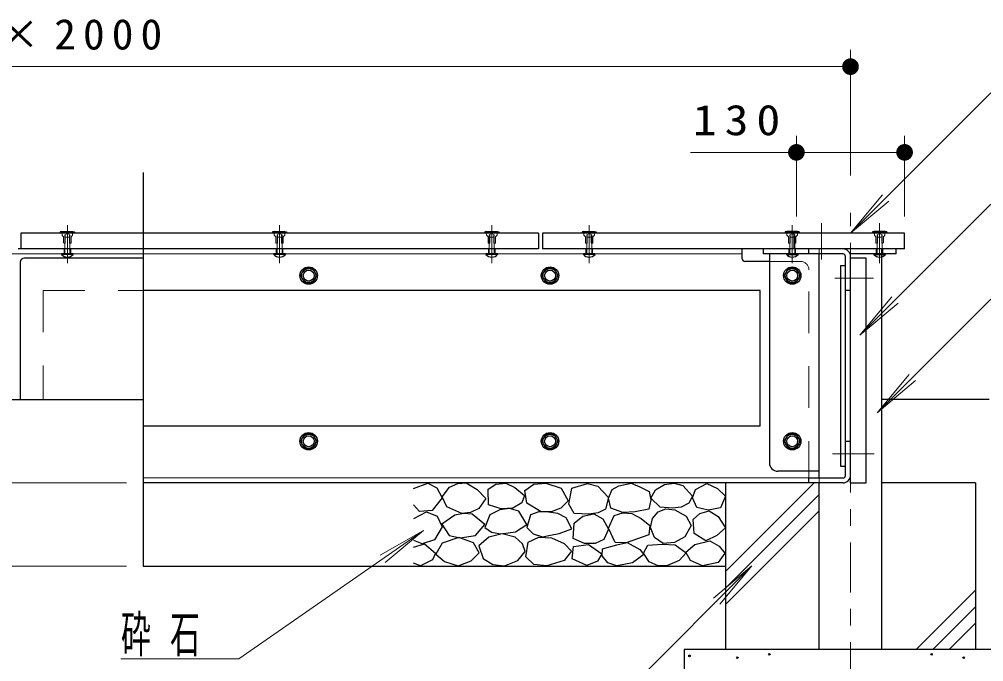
# Model space of a CAD drawing. Units: millimetres on the paper, with parts at other scales. Extents: x -385 to 0, y -19 to 267.
# Drawn here: x -282.2 to -224.2, y 63.2 to 101.7 of the extents above; entities that cross this region are included whole.
import ezdxf

# ---------------------------------------------------------------- set-up
doc = ezdxf.new("R2010")
doc.units = ezdxf.units.MM
doc.linetypes.add('USER1', pattern=[4.5, 2.5, -2])
doc.linetypes.add('USER2', pattern=[6, 3, -1, 1, -1])
doc.layers.add('LY_1', color=7, linetype='Continuous', lineweight=13)
doc.styles.add('ＭＳ ゴシック', font='')
doc.styles.get('ＭＳ ゴシック').set_extended_font_data('MS Gothic')

# ---------------------------------------------------------------- blocks, each defined once
blk = doc.blocks.new('filled_dot')
at = {"color": 0, "linetype": 'Continuous', "lineweight": -2, "const_width": 1.25}
blk.add_lwpolyline([(-0.625, 0, 1), (0.625, 0, 1)], format="xyb", close=True, dxfattribs=at)

msp = doc.modelspace()

# ---------------------------------------------------------------- linework, layer by layer
at = {"layer": 'LY_1'}
for p, q in [((-232.23, 92.357), (-232.23, 99.895)), ((-332.23, 98.895), (-232.23, 98.895)), ((-223.799, 97.326), (-232.23, 88.895)), ((-235.48, 89.895), (-235.48, 94.746)), ((-228.98, 89.895), (-228.98, 94.746)), ((-241.837, 93.746), (-228.98, 93.746)), ((-232.23, 88.895), (-230.302, 91.193)), ((-232.23, 88.895), (-229.932, 90.823)), ((-223.799, 90.629), (-231.665, 82.763)), ((-325.73, 87.645), (-238.73, 87.645)), ((-231.665, 82.763), (-229.737, 85.061)), ((-231.665, 82.763), (-229.367, 84.691)), ((-223.799, 84.935), (-230.627, 78.107)), ((-230.627, 78.107), (-228.699, 80.405)), ((-230.627, 78.107), (-228.329, 80.035)), ((-275.73, 78.895), (-284.923, 78.895)), ((-234.73, 74.195), (-274.73, 74.195)), ((-275.73, 73.895), (-284.923, 73.895)), ((-275.73, 73.895), (-284.923, 73.895)), ((-239.73, 68.568), (-234.404, 73.895)), ((-239.73, 67.578), (-234.105, 73.203)), ((-239.73, 66.588), (-234.105, 72.213)), ((-268.987, 63.327), (-257.886, 71.039)), ((-257.886, 71.039), (-260.49, 69.549)), ((-257.886, 71.039), (-260.191, 69.119)), ((-275.73, 68.895), (-284.923, 68.895)), ((-248.445, 58.624), (-238.159, 68.907)), ((-238.159, 68.907), (-240.457, 66.979)), ((-238.159, 68.907), (-240.087, 66.609)), ((-228.282, 63.895), (-224.73, 67.446)), ((-227.292, 63.895), (-224.73, 66.456)), ((-226.302, 63.895), (-224.73, 65.466)), ((-276.063, 63.327), (-268.987, 63.327))]:
    msp.add_line(p, q, dxfattribs=at)
at = {"layer": 'LY_1', "lineweight": 25}
for p, q in [((-274.73, 92.531), (-274.73, 68.895)), ((-250.98, 88.895), (-282.08, 88.895)), ((-282.08, 88.895), (-282.08, 87.945)), ((-279.605, 88.995), (-279.705, 88.97)), ((-279.705, 88.97), (-278.855, 88.97)), ((-279.705, 88.97), (-279.705, 88.895)), ((-279.605, 88.995), (-278.955, 88.995)), ((-278.955, 88.995), (-278.855, 88.97)), ((-278.855, 88.97), (-278.855, 88.895)), ((-266.855, 88.995), (-266.955, 88.97)), ((-266.955, 88.97), (-266.105, 88.97)), ((-266.955, 88.97), (-266.955, 88.895)), ((-266.855, 88.995), (-266.205, 88.995)), ((-266.205, 88.995), (-266.105, 88.97)), ((-266.105, 88.97), (-266.105, 88.895)), ((-254.105, 88.995), (-254.205, 88.97)), ((-254.205, 88.97), (-253.355, 88.97)), ((-254.205, 88.97), (-254.205, 88.895)), ((-254.105, 88.995), (-253.455, 88.995)), ((-253.455, 88.995), (-253.355, 88.97)), ((-253.355, 88.97), (-253.355, 88.895)), ((-250.98, 88.895), (-250.98, 87.945)), ((-250.73, 88.895), (-250.73, 87.945)), ((-228.98, 88.895), (-250.73, 88.895)), ((-248.255, 88.995), (-248.355, 88.97)), ((-248.355, 88.97), (-247.505, 88.97)), ((-248.355, 88.97), (-248.355, 88.895)), ((-248.255, 88.995), (-247.605, 88.995)), ((-247.605, 88.995), (-247.505, 88.97)), ((-247.505, 88.97), (-247.505, 88.895)), ((-236.055, 88.995), (-236.155, 88.97)), ((-235.305, 88.97), (-236.155, 88.97)), ((-236.155, 88.97), (-236.155, 88.895)), ((-235.405, 88.995), (-236.055, 88.995)), ((-235.605, 87.945), (-235.605, 88.895)), ((-235.405, 88.995), (-235.305, 88.97)), ((-235.305, 88.97), (-235.305, 88.895)), ((-230.805, 88.995), (-230.905, 88.97)), ((-230.055, 88.97), (-230.905, 88.97)), ((-230.905, 88.97), (-230.905, 88.895)), ((-230.155, 88.995), (-230.805, 88.995)), ((-230.155, 88.995), (-230.055, 88.97)), ((-230.055, 88.97), (-230.055, 88.895)), ((-228.98, 87.945), (-228.98, 88.895)), ((-250.98, 87.945), (-282.23, 87.945)), ((-279.63, 87.645), (-279.63, 87.62)), ((-278.93, 87.645), (-279.63, 87.645)), ((-278.93, 87.62), (-279.63, 87.62)), ((-278.93, 87.645), (-278.93, 87.62)), ((-266.88, 87.645), (-266.88, 87.62)), ((-266.18, 87.645), (-266.88, 87.645)), ((-266.18, 87.62), (-266.88, 87.62)), ((-266.18, 87.645), (-266.18, 87.62)), ((-254.13, 87.645), (-254.13, 87.62)), ((-253.43, 87.645), (-254.13, 87.645)), ((-253.43, 87.62), (-254.13, 87.62)), ((-253.43, 87.645), (-253.43, 87.62)), ((-228.98, 87.945), (-250.73, 87.945)), ((-248.28, 87.645), (-248.28, 87.62)), ((-247.58, 87.645), (-248.28, 87.645)), ((-247.58, 87.62), (-248.28, 87.62)), ((-247.58, 87.645), (-247.58, 87.62)), ((-238.73, 87.345), (-238.73, 87.945)), ((-237.48, 87.945), (-237.48, 87.645)), ((-234.73, 87.645), (-237.48, 87.645)), ((-237.105, 87.645), (-237.105, 75.095)), ((-236.08, 87.645), (-236.08, 87.62)), ((-236.08, 87.62), (-235.38, 87.62)), ((-235.38, 87.645), (-235.38, 87.62)), ((-234.73, 87.645), (-234.73, 87.945)), ((-232.68, 87.645), (-234.73, 87.645)), ((-234.105, 74.195), (-234.105, 87.645)), ((-232.53, 74.345), (-232.53, 87.495)), ((-229.48, 87.645), (-232.256, 87.645)), ((-232.23, 73.895), (-232.23, 87.645)), ((-230.83, 87.645), (-230.83, 87.62)), ((-230.83, 87.62), (-230.13, 87.62)), ((-230.355, 63.895), (-230.355, 87.945)), ((-230.13, 87.645), (-230.13, 87.62)), ((-229.48, 87.645), (-229.48, 87.945)), ((-282.105, 87.145), (-282.105, 78.895)), ((-274.73, 87.395), (-281.855, 87.395)), ((-237.105, 87.195), (-238.58, 87.195)), ((-232.83, 86.945), (-232.83, 74.895)), ((-232.83, 86.945), (-232.53, 86.945)), ((-231.28, 87.395), (-232.23, 87.395)), ((-231.28, 73.895), (-231.28, 87.395)), ((-265.026, 86.77), (-265.271, 86.345)), ((-265.271, 86.345), (-265.026, 85.92)), ((-264.535, 86.77), (-265.026, 86.77)), ((-264.289, 86.345), (-264.535, 86.77)), ((-264.535, 85.92), (-264.289, 86.345)), ((-250.526, 86.77), (-250.771, 86.345)), ((-250.771, 86.345), (-250.526, 85.92)), ((-250.035, 86.77), (-250.526, 86.77)), ((-249.789, 86.345), (-250.035, 86.77)), ((-250.035, 85.92), (-249.789, 86.345)), ((-235.976, 86.77), (-236.221, 86.345)), ((-236.221, 86.345), (-235.976, 85.92)), ((-235.485, 86.77), (-235.976, 86.77)), ((-235.239, 86.345), (-235.485, 86.77)), ((-235.485, 85.92), (-235.239, 86.345)), ((-265.026, 85.92), (-264.535, 85.92)), ((-250.526, 85.92), (-250.035, 85.92)), ((-235.976, 85.92), (-235.485, 85.92)), ((-237.655, 85.445), (-274.73, 85.445)), ((-237.655, 77.295), (-237.655, 85.445)), ((-232.23, 85.445), (-232.53, 85.445)), ((-337.23, 78.895), (-274.73, 78.895)), ((-223.906, 78.895), (-230.355, 78.895)), ((-237.655, 77.295), (-274.73, 77.295)), ((-265.026, 76.82), (-265.271, 76.395)), ((-264.535, 76.82), (-265.026, 76.82)), ((-264.289, 76.395), (-264.535, 76.82)), ((-250.526, 76.82), (-250.771, 76.395)), ((-250.035, 76.82), (-250.526, 76.82)), ((-249.789, 76.395), (-250.035, 76.82)), ((-235.976, 76.82), (-236.221, 76.395)), ((-235.485, 76.82), (-235.976, 76.82)), ((-235.239, 76.395), (-235.485, 76.82)), ((-265.271, 76.395), (-265.026, 75.97)), ((-265.026, 75.97), (-264.535, 75.97)), ((-264.535, 75.97), (-264.289, 76.395)), ((-250.771, 76.395), (-250.526, 75.97)), ((-250.526, 75.97), (-250.035, 75.97)), ((-250.035, 75.97), (-249.789, 76.395)), ((-236.221, 76.395), (-235.976, 75.97)), ((-235.976, 75.97), (-235.485, 75.97)), ((-235.485, 75.97), (-235.239, 76.395)), ((-232.53, 76.395), (-232.23, 76.395)), ((-232.83, 74.895), (-232.53, 74.895)), ((-234.105, 74.595), (-236.605, 74.595)), ((-234.73, 73.895), (-234.73, 74.195)), ((-234.73, 74.195), (-232.68, 74.195)), ((-232.68, 73.895), (-274.73, 73.895)), ((-239.73, 73.895), (-239.73, 63.895)), ((-234.105, 63.895), (-234.105, 73.895)), ((-232.23, 73.895), (-231.28, 73.895)), ((-224.73, 73.895), (-230.355, 73.895)), ((-224.73, 73.895), (-224.73, 63.895)), ((-274.73, 68.895), (-239.73, 68.895)), ((-242.23, 63.895), (-242.23, 56.395)), ((-222.23, 63.895), (-242.23, 63.895))]:
    msp.add_line(p, q, dxfattribs=at)
at = {"layer": 'LY_1', "linetype": 'USER2'}
for p, q in [((-232.23, 55.321), (-232.23, 90.111)), ((-279.28, 89.368), (-279.28, 87.09)), ((-266.53, 89.368), (-266.53, 87.09)), ((-253.78, 89.368), (-253.78, 87.09)), ((-247.93, 89.368), (-247.93, 87.09)), ((-235.73, 89.368), (-235.73, 87.091)), ((-233.98, 87.317), (-233.98, 89.489)), ((-230.48, 89.489), (-230.48, 87.091)), ((-233.18, 86.195), (-230.842, 86.195)), ((-233.303, 75.645), (-230.803, 75.645))]:
    msp.add_line(p, q, dxfattribs=at)
at = {"layer": 'LY_1', "linetype": 'USER1'}
for p, q in [((-279.598, 88.87), (-279.598, 88.77)), ((-279.598, 88.77), (-279.523, 88.695)), ((-279.523, 88.695), (-279.52, 88.695)), ((-279.505, 88.68), (-279.505, 88.32)), ((-279.43, 88.795), (-279.28, 88.881)), ((-279.43, 88.795), (-279.43, 87.645)), ((-279.405, 88.809), (-279.405, 88.295)), ((-279.28, 88.881), (-279.13, 88.795)), ((-279.155, 88.809), (-279.155, 88.295)), ((-279.13, 88.795), (-279.13, 87.645)), ((-279.055, 88.68), (-279.055, 88.32)), ((-279.04, 88.695), (-279.037, 88.695)), ((-278.962, 88.77), (-279.037, 88.695)), ((-278.962, 88.87), (-278.962, 88.77)), ((-266.848, 88.87), (-266.848, 88.77)), ((-266.848, 88.77), (-266.773, 88.695)), ((-266.773, 88.695), (-266.77, 88.695)), ((-266.755, 88.68), (-266.755, 88.32)), ((-266.68, 88.795), (-266.53, 88.881)), ((-266.68, 88.795), (-266.68, 87.645)), ((-266.655, 88.809), (-266.655, 88.295)), ((-266.53, 88.881), (-266.38, 88.795)), ((-266.405, 88.809), (-266.405, 88.295)), ((-266.38, 88.795), (-266.38, 87.645)), ((-266.305, 88.68), (-266.305, 88.32)), ((-266.29, 88.695), (-266.287, 88.695)), ((-266.212, 88.77), (-266.287, 88.695)), ((-266.212, 88.87), (-266.212, 88.77)), ((-254.098, 88.87), (-254.098, 88.77)), ((-254.098, 88.77), (-254.023, 88.695)), ((-254.023, 88.695), (-254.02, 88.695)), ((-254.005, 88.68), (-254.005, 88.32)), ((-253.93, 88.795), (-253.78, 88.881)), ((-253.93, 88.795), (-253.93, 87.645)), ((-253.905, 88.809), (-253.905, 88.295)), ((-253.78, 88.881), (-253.63, 88.795)), ((-253.655, 88.809), (-253.655, 88.295)), ((-253.63, 88.795), (-253.63, 87.645)), ((-253.555, 88.68), (-253.555, 88.32)), ((-253.54, 88.695), (-253.537, 88.695)), ((-253.462, 88.77), (-253.537, 88.695)), ((-253.462, 88.87), (-253.462, 88.77)), ((-248.248, 88.87), (-248.248, 88.77)), ((-248.248, 88.77), (-248.173, 88.695)), ((-248.173, 88.695), (-248.17, 88.695)), ((-248.155, 88.68), (-248.155, 88.32)), ((-248.08, 88.795), (-247.93, 88.881)), ((-248.08, 88.795), (-248.08, 87.645)), ((-248.055, 88.809), (-248.055, 88.295)), ((-247.93, 88.881), (-247.78, 88.795)), ((-247.805, 88.809), (-247.805, 88.295)), ((-247.78, 88.795), (-247.78, 87.645)), ((-247.705, 88.68), (-247.705, 88.32)), ((-247.69, 88.695), (-247.687, 88.695)), ((-247.612, 88.77), (-247.687, 88.695)), ((-247.612, 88.87), (-247.612, 88.77)), ((-236.048, 88.87), (-236.048, 88.77)), ((-236.048, 88.77), (-235.973, 88.695)), ((-235.97, 88.695), (-235.973, 88.695)), ((-235.955, 88.68), (-235.955, 88.32)), ((-235.73, 88.881), (-235.88, 88.795)), ((-235.88, 88.795), (-235.88, 87.645)), ((-235.855, 88.809), (-235.855, 88.295)), ((-235.58, 88.795), (-235.73, 88.881)), ((-235.605, 88.809), (-235.605, 88.295)), ((-235.58, 88.795), (-235.58, 87.645)), ((-235.505, 88.68), (-235.505, 88.32)), ((-235.487, 88.695), (-235.49, 88.695)), ((-235.412, 88.77), (-235.487, 88.695)), ((-235.412, 88.87), (-235.412, 88.77)), ((-230.798, 88.87), (-230.798, 88.77)), ((-230.798, 88.77), (-230.723, 88.695)), ((-230.72, 88.695), (-230.723, 88.695)), ((-230.705, 88.68), (-230.705, 88.32)), ((-230.48, 88.881), (-230.63, 88.795)), ((-230.63, 88.795), (-230.63, 87.645)), ((-230.605, 88.809), (-230.605, 88.295)), ((-230.33, 88.795), (-230.48, 88.881)), ((-230.355, 88.809), (-230.355, 88.295)), ((-230.33, 88.795), (-230.33, 87.645)), ((-230.255, 88.68), (-230.255, 88.32)), ((-230.237, 88.695), (-230.24, 88.695)), ((-230.162, 88.77), (-230.237, 88.695)), ((-230.162, 88.87), (-230.162, 88.77)), ((-279.48, 88.295), (-279.505, 88.32)), ((-279.48, 88.295), (-279.405, 88.295)), ((-279.13, 88.645), (-279.43, 88.645)), ((-279.155, 88.295), (-279.08, 88.295)), ((-279.08, 88.295), (-279.055, 88.32)), ((-266.73, 88.295), (-266.755, 88.32)), ((-266.73, 88.295), (-266.655, 88.295)), ((-266.38, 88.645), (-266.68, 88.645)), ((-266.405, 88.295), (-266.33, 88.295)), ((-266.33, 88.295), (-266.305, 88.32)), ((-253.98, 88.295), (-254.005, 88.32)), ((-253.98, 88.295), (-253.905, 88.295)), ((-253.63, 88.645), (-253.93, 88.645)), ((-253.655, 88.295), (-253.58, 88.295)), ((-253.58, 88.295), (-253.555, 88.32)), ((-248.13, 88.295), (-248.155, 88.32)), ((-248.13, 88.295), (-248.055, 88.295)), ((-247.78, 88.645), (-248.08, 88.645)), ((-247.805, 88.295), (-247.73, 88.295)), ((-247.73, 88.295), (-247.705, 88.32)), ((-235.93, 88.295), (-235.955, 88.32)), ((-235.855, 88.295), (-235.93, 88.295)), ((-235.88, 88.645), (-235.58, 88.645)), ((-235.53, 88.295), (-235.605, 88.295)), ((-235.53, 88.295), (-235.505, 88.32)), ((-230.68, 88.295), (-230.705, 88.32)), ((-230.605, 88.295), (-230.68, 88.295)), ((-230.63, 88.645), (-230.33, 88.645)), ((-230.28, 88.295), (-230.355, 88.295)), ((-230.28, 88.295), (-230.255, 88.32)), ((-279.48, 87.945), (-279.48, 87.645)), ((-279.08, 87.645), (-279.08, 87.945)), ((-266.73, 87.945), (-266.73, 87.645)), ((-266.33, 87.645), (-266.33, 87.945)), ((-253.98, 87.945), (-253.98, 87.645)), ((-253.58, 87.645), (-253.58, 87.945)), ((-248.13, 87.945), (-248.13, 87.645)), ((-247.73, 87.645), (-247.73, 87.945)), ((-235.93, 87.645), (-235.93, 87.945)), ((-235.53, 87.945), (-235.53, 87.645)), ((-234.105, 87.645), (-234.105, 87.945)), ((-230.68, 87.645), (-230.68, 87.945)), ((-230.28, 87.945), (-230.28, 87.645)), ((-235.23, 87.195), (-237.105, 87.195)), ((-234.73, 73.895), (-234.73, 86.695)), ((-280.73, 85.445), (-274.73, 85.445)), ((-280.73, 85.445), (-280.73, 78.895)), ((-234.105, 74.195), (-234.105, 73.895))]:
    msp.add_line(p, q, dxfattribs=at)
at = {"layer": 'LY_1', "lineweight": 25}
for points in [[(-258.48, 73.56), (-257.625, 73.876), (-257.086, 73.607), (-256.769, 73.005), (-257.355, 72.245), (-258.132, 72.181), (-258.48, 72.577)], [(-258.464, 71.753), (-257.704, 72.15), (-257.07, 71.896), (-256.769, 71.247), (-257.213, 70.47), (-257.973, 70.233), (-258.464, 70.439)], [(-258.48, 70.027), (-257.815, 70.233), (-257.165, 69.678), (-257.34, 69.282), (-258.068, 68.918), (-258.48, 69.076)]]:
    msp.add_lwpolyline(points, dxfattribs=at)
for points in [[(-255.312, 73.895), (-254.66, 73.501), (-254.131, 72.95), (-254.558, 72.353), (-255.064, 72.107), (-255.583, 72.061), (-256.472, 72.466), (-256.764, 73.062), (-256.314, 73.636), (-255.824, 73.849)], [(-252.938, 73.881), (-252.398, 73.623), (-251.812, 73.139), (-251.981, 72.688), (-252.525, 72.376), (-253.208, 72.34), (-253.973, 72.576), (-254.007, 73.51), (-253.535, 73.82)], [(-250.529, 73.873), (-249.606, 73.58), (-249.19, 72.815), (-249.629, 72.376), (-250.22, 72.161), (-250.822, 72.162), (-251.666, 72.668), (-251.79, 73.445), (-251.263, 73.809)], [(-248.035, 73.853), (-247.404, 73.692), (-246.774, 73.025), (-246.959, 72.308), (-247.399, 72.092), (-247.96, 72.023), (-248.826, 72.048), (-249.16, 72.617), (-248.974, 73.581)], [(-245.415, 73.88), (-244.878, 73.656), (-244.332, 73.387), (-244.216, 72.886), (-244.35, 72.322), (-245.173, 72.161), (-245.898, 72.116), (-246.623, 72.376), (-246.775, 72.985), (-246.543, 73.495), (-246.14, 73.718)], [(-242.824, 73.869), (-242.297, 73.734), (-241.716, 73.099), (-241.945, 72.68), (-242.403, 72.443), (-242.918, 72.369), (-243.662, 72.437), (-244.229, 72.977), (-243.946, 73.477), (-243.412, 73.788)], [(-240.853, 73.865), (-240.219, 73.564), (-239.744, 73.088), (-240.045, 72.391), (-240.773, 72.249), (-241.47, 72.407), (-241.724, 72.993), (-241.534, 73.5)], [(-254.964, 72.021), (-255.473, 72.061), (-256.01, 71.964), (-256.775, 71.413), (-256.348, 70.738), (-255.684, 70.603), (-254.761, 70.738), (-254.198, 71.391)], [(-253.23, 70.837), (-252.364, 70.96), (-251.677, 71.388), (-252.15, 72.187), (-252.718, 72.354), (-253.298, 72.277), (-253.906, 71.984), (-254.198, 71.219), (-253.803, 70.926)], [(-250.743, 70.648), (-250.261, 70.746), (-249.741, 70.862), (-248.976, 71.143), (-249.303, 71.796), (-249.805, 72.057), (-250.372, 72.133), (-250.959, 72.161), (-251.452, 71.976), (-251.666, 71.21), (-251.296, 70.827)], [(-247.648, 72.041), (-247.105, 71.732), (-246.771, 71.114), (-247.043, 70.496), (-247.568, 70.247), (-248.205, 70.249), (-248.897, 70.545), (-248.835, 71.472), (-248.312, 71.895)], [(-245.365, 72.049), (-244.811, 71.751), (-244.283, 71.333), (-244.337, 70.778), (-245.081, 70.508), (-245.716, 70.292), (-246.365, 70.319), (-246.77, 71.184), (-246.419, 71.941), (-245.915, 72.105)], [(-242.189, 70.653), (-242.81, 70.308), (-243.486, 70.261), (-243.999, 70.622), (-244.243, 71.22), (-244.131, 71.758), (-243.783, 72.166), (-243.317, 72.331), (-242.783, 72.274), (-242.093, 71.906), (-241.797, 71.328)], [(-240.726, 72.217), (-240.187, 71.869), (-239.744, 71.187), (-240.251, 70.728), (-240.916, 70.411), (-241.613, 70.855), (-241.692, 71.694), (-241.284, 72.057)], [(-253.026, 68.909), (-252.225, 69.224), (-251.767, 69.769), (-251.942, 70.236), (-252.386, 70.628), (-253.162, 70.83), (-253.965, 70.628), (-254.565, 70.109), (-254.305, 69.349), (-253.711, 68.985)], [(-255.804, 68.909), (-255.021, 69.209), (-254.545, 69.689), (-254.885, 70.289), (-255.764, 70.608), (-256.764, 70.27), (-257.143, 69.609), (-256.624, 69.166)], [(-250.188, 70.588), (-249.441, 70.251), (-248.988, 69.789), (-249.427, 69.227), (-250.467, 68.909), (-251.257, 69.002), (-251.727, 69.449), (-251.587, 70.329), (-250.949, 70.633)], [(-247.978, 70.197), (-247.174, 69.641), (-247.432, 69.196), (-248.076, 68.924), (-248.954, 69.331), (-248.868, 70.073)], [(-245.655, 70.305), (-244.885, 69.886), (-244.642, 69.589), (-245.331, 69.102), (-246.277, 68.913), (-246.807, 69.097), (-247.156, 69.521), (-247.129, 69.94), (-246.264, 70.17)], [(-243.54, 70.213), (-242.756, 70.173), (-242.094, 69.7), (-242.527, 69.24), (-243.216, 68.929), (-243.781, 68.921), (-244.324, 69.146), (-244.662, 69.673), (-244.405, 70.159)], [(-240.685, 70.42), (-240.116, 70.101), (-239.778, 69.679), (-240.182, 69.113), (-241.124, 68.91), (-241.84, 69.229), (-242.113, 69.734), (-241.574, 70.189)]]:
    msp.add_lwpolyline(points, close=True, dxfattribs=at)
for centre, radius in [((-264.78, 86.345), 0.525), ((-264.78, 86.345), 0.425), ((-264.78, 86.345), 0.325), ((-250.28, 86.345), 0.525), ((-250.28, 86.345), 0.425), ((-250.28, 86.345), 0.325), ((-235.73, 86.345), 0.525), ((-235.73, 86.345), 0.425), ((-235.73, 86.345), 0.325), ((-264.78, 76.395), 0.525), ((-264.78, 76.395), 0.425), ((-264.78, 76.395), 0.325), ((-250.28, 76.395), 0.525), ((-250.28, 76.395), 0.425), ((-250.28, 76.395), 0.325), ((-235.73, 76.395), 0.525), ((-235.73, 76.395), 0.425), ((-235.73, 76.395), 0.325), ((-241.9, 63.503), 0.05), ((-239.032, 63.393), 0.05), ((-237.109, 63.599), 0.05), ((-227.351, 63.599), 0.05), ((-225.428, 63.393), 0.05)]:
    msp.add_circle(centre, radius, dxfattribs=at)
at = {"layer": 'LY_1', "linetype": 'USER1'}
for centre, radius, start, end in [((-279.623, 88.87), 0.025, 0, 90), ((-279.52, 88.68), 0.015, 0, 90), ((-279.04, 88.68), 0.015, 90, 180), ((-278.937, 88.87), 0.025, 90, 180), ((-266.873, 88.87), 0.025, 0, 90), ((-266.77, 88.68), 0.015, 0, 90), ((-266.29, 88.68), 0.015, 90, 180), ((-266.187, 88.87), 0.025, 90, 180), ((-254.123, 88.87), 0.025, 0, 90), ((-254.02, 88.68), 0.015, 0, 90), ((-253.54, 88.68), 0.015, 90, 180), ((-253.437, 88.87), 0.025, 90, 180), ((-248.273, 88.87), 0.025, 0, 90), ((-248.17, 88.68), 0.015, 0, 90), ((-247.69, 88.68), 0.015, 90, 180), ((-247.587, 88.87), 0.025, 90, 180), ((-236.073, 88.87), 0.025, 0, 90), ((-235.97, 88.68), 0.015, 0, 90), ((-235.49, 88.68), 0.015, 90, 180), ((-235.387, 88.87), 0.025, 90, 180), ((-230.823, 88.87), 0.025, 0, 90), ((-230.72, 88.68), 0.015, 0, 90), ((-230.24, 88.68), 0.015, 90, 180), ((-230.137, 88.87), 0.025, 90, 180), ((-235.23, 86.695), 0.5, 0, 90)]:
    msp.add_arc(centre, radius, start, end, dxfattribs=at)
at = {"layer": 'LY_1', "lineweight": 25}
for centre, radius, start, end in [((-279.28, 87.922), 0.463, 220.86566, 319.13434), ((-266.53, 87.922), 0.463, 220.86566, 319.13434), ((-253.78, 87.922), 0.463, 220.86566, 319.13434), ((-247.93, 87.922), 0.463, 220.86566, 319.13434), ((-235.73, 87.922), 0.463, 220.86566, 319.13434), ((-232.68, 87.495), 0.45, 0, 90), ((-232.68, 87.495), 0.15, 0, 90), ((-230.48, 87.922), 0.463, 220.86566, 319.13434), ((-281.855, 87.145), 0.25, 90, 180), ((-238.58, 87.345), 0.15, 180, 270), ((-236.605, 75.095), 0.5, 180, 270), ((-232.68, 74.345), 0.45, 270, 0), ((-232.68, 74.345), 0.15, 270, 0)]:
    msp.add_arc(centre, radius, start, end, dxfattribs=at)

# ---------------------------------------------------------------- block references
at = {"layer": 'LY_1', "xscale": 0.4, "yscale": 0.4, "rotation": 180}
for p in [(-232.23, 98.895), (-228.98, 93.746)]:
    msp.add_blockref('filled_dot', p, dxfattribs=at)
at = {"layer": 'LY_1', "xscale": 0.4, "yscale": 0.4}
msp.add_blockref('filled_dot', (-235.48, 93.746), dxfattribs=at)

# ---------------------------------------------------------------- texts
at = {"layer": 'LY_1', "style": 'ＭＳ ゴシック'}
for s, insert, char_height, attachment_point in [('\\T1.32;\\W1.05;2000×2000', (-281.8, 99.895), 1.833, 8), ('\\T1.33;\\W1.15;130', (-238.837, 94.746), 1.833, 8), ('\\T1.64;\\W0.6;砕石', (-276.063, 63.477), 2.199, 7)]:
    msp.add_mtext(s, dxfattribs=dict(at, insert=insert, char_height=char_height, attachment_point=attachment_point))

doc.saveas('drawing.dxf')
